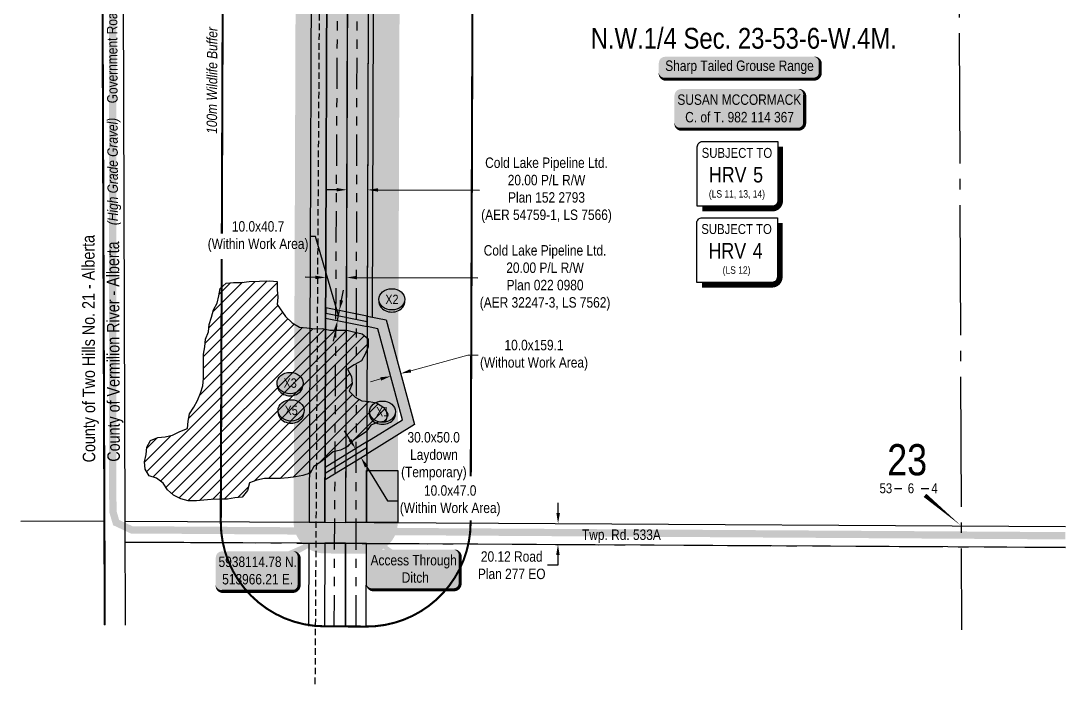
# Model space of a CAD drawing. Extents: x 512389 to 515547, y 5937960 to 5940491.
# Drawn here: x 513631 to 514638, y 5937960 to 5938596 of the extents above; entities that cross this region are included whole.
import ezdxf
from ezdxf.enums import TextEntityAlignment as Align

# ---------------------------------------------------------------- set-up
doc = ezdxf.new("R2010")
doc.units = 0
doc.header["$LTSCALE"] = 5
doc.header["$PDSIZE"] = 0.5
for name, pattern in [('BORDER2', [22.225, 6.35, -3.175, 6.35, -3.175, 0, -3.175]), ('foc-DRILLPATH', [14.75, 6, -1.75, 1.75, -1.75, 1.75, -1.75]), ('foc-QUARTERLINE', [33, 25, -3, 2, -3]), ('foc-TIELINE', [1.875, 1.25, -0.625]), ('PHANTOM', [63.5, 31.75, -6.35, 6.35, -6.35, 6.35, -6.35]), ('UG_PIPE', [1.875, 1.25, -0.625])]:
    doc.linetypes.add(name, pattern=pattern)
doc.layers.get('Defpoints').update_dxf_attribs({"color": 9})
for name, color, linetype in [('10', 1, 'Continuous'), ('9', 3, 'Continuous'), ('AS-OWNER', 7, 'Continuous'), ('AS-PIPE-UG', 44, 'UG_PIPE'), ('AS-ROADS', 254, 'Continuous'), ('AS-WILDLIFE-BLOCK', 131, 'Continuous'), ('C-RW', 13, 'Continuous'), ('C-SYMBOL', 7, 'Continuous'), ('CG-NOTES', 7, 'Continuous'), ('CTW', 7, 'Continuous'), ('DETAIL-T', 7, 'Continuous'), ('F-RW', 190, 'Continuous'), ('L-33', 7, 'Continuous'), ('L-ROAD-T', 7, 'Continuous'), ('L-SEC', 7, 'Continuous'), ('L-SECLBL', 7, 'Continuous'), ('L-SECQ', 8, 'foc-QUARTERLINE'), ('L-TITLEDB', 4, 'Continuous'), ('L-TITLEDB-T', 4, 'Continuous'), ('P-BUFFER-H 30m', 51, 'Continuous'), ('P-BUFFER-YELLOW', 50, 'foc-TIELINE'), ('P-BUFFER-YELLOW-T', 50, 'Continuous'), ('P-CROSSINGS', 250, 'Continuous'), ('P-PDRILLPATH', 12, 'foc-DRILLPATH'), ('P-PROPOSED', 10, 'Continuous'), ('P-PROPOSED-T', 10, 'Continuous'), ('P-TEMP-BLUE', 146, 'Continuous'), ('P-TEMP-BLUE-T', 146, 'Continuous'), ('P-TEMP-H', 41, 'Continuous'), ('P-TEMP_ACCESS ROAD', 46, 'Continuous'), ('P-TEMP_LOG DECK', 46, 'Continuous'), ('P-TEMP_WORKSPACE', 46, 'Continuous'), ('WETLAND', 143, 'Continuous'), ('WETLAND - OPEN WATER', 140, 'PHANTOM')]:
    doc.layers.add(name, color=color, linetype=linetype)
doc.layers.add('AS-COUNTY', color=7, linetype='BORDER2', lineweight=60, true_color=0xcc33ff)
for name, color, linetype, lineweight in [('F-RW-T', 190, 'Continuous', 9), ('P-TEMP-T', 46, 'Continuous', 18), ('T-TEXT', 48, 'Continuous', 18)]:
    doc.layers.add(name, color=color, linetype=linetype, lineweight=lineweight)
for name, color, linetype, true_color in [('P-REPAIR-TEAL-H', 7, 'Continuous', 0xb8f9d7), ('P-REPAIR-YELLOW-H', 7, 'Continuous', 0xeff1c0), ('P-TEMP-BLUE-H', 7, 'Continuous', 0x99e6ff)]:
    doc.layers.add(name, color=color, linetype=linetype, true_color=true_color)
doc.styles.add('175L', font='ARIALN.TTF', dxfattribs={"height": 20})
doc.styles.add('240', font='ARIALN.TTF', dxfattribs={"height": 30})
doc.styles.add('80', font='ARIALN.TTF', dxfattribs={"height": 10})
doc.styles.add('80CG', font='ARIALN.TTF', dxfattribs={"height": 10})
doc.styles.add('80L', font='ARIALN.TTF', dxfattribs={"height": 10})
doc.styles.add('80LS', font='ARIALNI.TTF', dxfattribs={"height": 10})
doc.styles.add('Crossing', font='ARIALN.TTF', dxfattribs={"height": 10})
doc.styles.add('HRV', font='ARIALN.TTF', dxfattribs={"height": 3})
doc.styles.add('SIMPLEX', font='ARIALN.TTF')
doc.dimstyles.new('Compass 5 000', dxfattribs={"dimscale": 5, "dimtxt": 9, "dimasz": 2, "dimexe": 0.2, "dimexo": 0.0625, "dimgap": 0.5, "dimtad": 0, "dimtih": 1, "dimtoh": 1, "dimzin": 0, "dimdsep": 46, "dimtxsty": '80CG', "dimcen": 0.1, "dimse1": 1, "dimse2": 1, "dimclrd": 256, "dimclrt": 256, "dimaunit": 1, "dimadec": 4, "dimazin": 0, "dimtfac": 0.06, "dimtofl": 0, "dimtmove": 0, "dimatfit": 1, "dimfxl": 0.2, "dimtolj": 1, "dimtzin": 0, "dimlwd": -1, "dimarcsym": 0})

# ---------------------------------------------------------------- blocks, each defined once
blk = doc.blocks.new('*D369')
at = {"layer": 'Defpoints', "color": 0, "transparency": 16777216}
for p in [(514147.9, 5938113.7), (514147, 5938093.6), (514147.8, 5938093.5)]:
    blk.add_point(p, dxfattribs=at)
at = {"layer": 'L-TITLEDB-T', "transparency": 16777216}
for p, q in [((514147.2, 5938123.7), (514147.3, 5938133.7)), ((514147, 5938083.6), (514146.9, 5938073.6)), ((514146.9, 5938073.6), (514136.9, 5938073.6))]:
    blk.add_line(p, q, dxfattribs=at)
for points in [[(514145.5, 5938123.7), (514148.9, 5938123.7), (514147.1, 5938113.7)], [(514145.3, 5938083.6), (514148.6, 5938083.5), (514147, 5938093.6)]]:
    blk.add_solid(points, dxfattribs=at)
at = {"layer": 'L-TITLEDB-T', "transparency": 16777216, "insert": (514102.6, 5938073.6), "char_height": 10, "attachment_point": 5, "style": '80CG'}
blk.add_mtext('\\A1;20.12 Road\\PPlan 277 EO', dxfattribs=at)
blk = doc.blocks.new('L-SECLBL')
at = {"layer": '9', "color": 7}
for p, q in [((-5.1, -27.8), (-12.3, -27.8)), ((20.7, -27.8), (13.5, -27.8))]:
    blk.add_line(p, q, dxfattribs=at)
at = {"layer": '10', "color": 2, "style": 'SIMPLEX'}
blk.add_attdef('SEC', text='', height=30, dxfattribs=at).set_placement((0, 0), align=Align.MIDDLE)
at = {"layer": '10', "color": 5, "style": '80L'}
blk.add_attdef('TWP', text='', height=9.5, dxfattribs=at).set_placement((-14.4, -27.4), align=Align.MIDDLE_RIGHT)
blk.add_attdef('RGE', text='', height=9.5, dxfattribs=at).set_placement((3.6, -27.4), align=Align.MIDDLE_CENTER)
blk.add_attdef('MER', text='', height=9.5, dxfattribs=at).set_placement((23.2, -27.4), align=Align.MIDDLE_LEFT)
blk = doc.blocks.new('*U372')
h = blk.add_hatch(color=59)
edge = h.paths.add_edge_path()
edge.add_line((-56.5, -20), (56.5, -20))
edge.add_arc((56.5, -14), 6, 270, 360)
edge.add_line((62.5, -14), (62.5, 12.5))
edge.add_arc((56.5, 12.5), 6, 0, 90)
edge.add_line((56.5, 18.5), (-56.5, 18.5))
edge.add_arc((-56.5, 12.5), 6, 90, 180)
edge.add_line((-62.5, 12.5), (-62.5, -14))
edge.add_arc((-56.5, -14), 6, 180, 270)
at = {"color": 1, "flags": 128}
blk.add_lwpolyline([(-56.5, -20, 3, 3, 0), (56.5, -20, 3, 3, 0.414214), (62.5, -14, 3, 3, 0), (62.5, 12.5, 3, 0, 0.414214), (56.5, 18.5, 0, 0, 0), (-56.5, 18.5, 0, 0, 0.414214), (-62.5, 12.5, 0, 0, 0), (-62.5, -14, 0, 3, 0.414214)], format="xyseb", close=True, dxfattribs=at)
blk.add_lwpolyline([(-24.9, -11.1, 0, 7.5, 0), (0, 0, 0, 0, 0)], format="xyseb", dxfattribs=at)
at = {"color": 1, "style": '80'}
blk.add_attdef('ENTER_TEXT_001', (-36, -5), '', height=10, dxfattribs=at)
blk = doc.blocks.new('*U374')
h = blk.add_hatch(color=255)
edge = h.paths.add_edge_path()
edge.add_line((-71.5, -11.5), (71.5, -11.5))
edge.add_arc((71.5, -5.5), 6, 270, 360)
edge.add_line((77.5, -5.5), (77.5, 4))
edge.add_arc((71.5, 4), 6, 0, 90)
edge.add_line((71.5, 10), (-71.5, 10))
edge.add_arc((-71.5, 4), 6, 90, 180)
edge.add_line((-77.5, 4), (-77.5, -5.5))
edge.add_arc((-71.5, -5.5), 6, 180, 270)
at = {"color": 131, "flags": 128}
blk.add_lwpolyline([(-71.5, -11.5, 3, 3, 0), (71.5, -11.5, 3, 3, 0.414214), (77.5, -5.5, 3, 3, 0), (77.5, 4, 3, 0, 0.414214), (71.5, 10, 0, 0, 0), (-71.5, 10, 0, 0, 0.414214), (-77.5, 4, 0, 0, 0), (-77.5, -5.5, 0, 3, 0.414214)], format="xyseb", close=True, dxfattribs=at)
at = {"color": 131, "style": '80'}
blk.add_attdef('ENTER_TEXT_001', (-36, -5), '', height=10, dxfattribs=at)
blk = doc.blocks.new('HRV')
blk.add_lwpolyline([(-35.1, 31.6), (37.2, 31.6), (37.2, -25.5, -0.414214), (32.2, -30.5), (-40.1, -30.5), (-40.1, 26.6, -0.414214)], format="xyb", close=True)
at = {"const_width": 5, "flags": 128}
blk.add_lwpolyline([(-35.1, -33), (32.2, -33, 0.414214), (39.7, -25.5), (39.7, 26.6)], format="xyb", dxfattribs=at)
at = {"style": '80L'}
blk.add_text('SUBJECT TO', height=9.5, dxfattribs=at).set_placement((-2, 13.1), align=Align.BOTTOM_CENTER)
blk.add_attdef('(N.W.1/4 00)', text='', height=7.12, dxfattribs=at).set_placement((-2, -24.4), align=Align.BOTTOM_CENTER)
at = {"layer": 'CTW', "color": 3, "style": 'HRV'}
blk.add_text('HRV', height=15, dxfattribs=at).set_placement((-10.9, -0.2), align=Align.MIDDLE_CENTER)
blk.add_attdef('0', text='', height=15, dxfattribs=at).set_placement((18.3, -0.2), align=Align.MIDDLE_CENTER)
blk = doc.blocks.new('*D376')
at = {"layer": 'Defpoints', "color": 0, "transparency": 16777216}
for p in [(513910.2, 5938666.8), (513908.9, 5938297), (513923.9, 5938297)]:
    blk.add_point(p, dxfattribs=at)
at = {"layer": 'F-RW-T', "transparency": 16777216}
for p, q in [((513900.2, 5938666.8), (513821.9, 5938667.1)), ((513935.2, 5938666.7), (513945.2, 5938666.6))]:
    blk.add_line(p, q, dxfattribs=at)
for points in [[(513900.2, 5938668.5), (513900.2, 5938665.1), (513910.2, 5938666.8)], [(513935.2, 5938668.3), (513935.2, 5938665), (513925.2, 5938666.7)]]:
    blk.add_solid(points, dxfattribs=at)
at = {"layer": 'F-RW-T', "transparency": 16777216, "insert": (513778.7, 5938667.1), "char_height": 10, "attachment_point": 5, "style": '80CG'}
blk.add_mtext('\\A1;CNRL\\P15.00 P/L R/W^JPlan 972 2114\\P(AER 29049-28) ', dxfattribs=at)
blk = doc.blocks.new('*D377')
at = {"layer": 'Defpoints', "color": 0, "transparency": 16777216}
for p in [(513924, 5938344.5), (513944, 5938350), (513944, 5938344.4)]:
    blk.add_point(p, dxfattribs=at)
at = {"layer": 'P-PROPOSED-T', "color": 240, "transparency": 16777216}
for p, q in [((513914.1, 5938350.1), (513904.1, 5938350.2)), ((513954, 5938350), (514070.1, 5938349.6))]:
    blk.add_line(p, q, dxfattribs=at)
for points in [[(513914.1, 5938351.8), (513914.1, 5938348.5), (513924.1, 5938350.1)], [(513954.1, 5938351.7), (513954, 5938348.3), (513944, 5938350)]]:
    blk.add_solid(points, dxfattribs=at)
at = {"layer": 'P-PROPOSED-T', "transparency": 16777216, "insert": (514134.6, 5938349.6), "char_height": 10, "attachment_point": 5, "style": '80CG'}
blk.add_mtext('\\A1;Cold Lake Pipeline Ltd.\\P20.00 P/L R/W\\PPlan 022 0980\\P(AER 32247-3, LS 7562)', dxfattribs=at)
blk = doc.blocks.new('*D379')
at = {"layer": 'Defpoints', "color": 0, "transparency": 16777216}
for p in [(513964.3, 5938434.2), (513944.3, 5938420.9), (513964.2, 5938420.8)]:
    blk.add_point(p, dxfattribs=at)
at = {"layer": 'P-PROPOSED-T', "color": 240, "transparency": 16777216}
for p, q in [((513934.4, 5938434.3), (513924.4, 5938434.4)), ((513974.3, 5938434.2), (514071.5, 5938433.8))]:
    blk.add_line(p, q, dxfattribs=at)
for points in [[(513934.4, 5938436), (513934.4, 5938432.7), (513944.4, 5938434.3)], [(513974.3, 5938435.8), (513974.2, 5938432.5), (513964.3, 5938434.2)]]:
    blk.add_solid(points, dxfattribs=at)
at = {"layer": 'P-PROPOSED-T', "transparency": 16777216, "insert": (514136, 5938433.8), "char_height": 10, "attachment_point": 5, "style": '80CG'}
blk.add_mtext('\\A1;Cold Lake Pipeline Ltd.\\P20.00 P/L R/W\\PPlan 152 2793\\P(AER 54759-1, LS 7566)', dxfattribs=at)
blk = doc.blocks.new('*U385')
h = blk.add_hatch(color=254)
edge = h.paths.add_edge_path()
edge.add_line((-34, -20), (34, -20))
edge.add_arc((34, -14), 6, 270, 360)
edge.add_line((40, -14), (40, 12.5))
edge.add_arc((34, 12.5), 6, 0, 90)
edge.add_line((34, 18.5), (-34, 18.5))
edge.add_arc((-34, 12.5), 6, 90, 180)
edge.add_line((-40, 12.5), (-40, -14))
edge.add_arc((-34, -14), 6, 180, 270)
at = {"color": 1, "flags": 128}
blk.add_lwpolyline([(92.3, 46.1, 0, 10, 0), (0, 0, 5, 5, 0)], format="xyseb", dxfattribs=at)
blk.add_lwpolyline([(-34, -20, 3, 3, 0), (34, -20, 3, 3, 0.414214), (40, -14, 3, 3, 0), (40, 12.5, 3, 0, 0.414214), (34, 18.5, 0, 0, 0), (-34, 18.5, 0, 0, 0.414214), (-40, 12.5, 0, 0, 0), (-40, -14, 0, 3, 0.414214)], format="xyseb", close=True, dxfattribs=at)
at = {"color": 1, "style": '80'}
blk.add_attdef('ENTER_TEXT_001', (-36, -5), '', height=10, dxfattribs=at)
blk = doc.blocks.new('*U386')
h = blk.add_hatch(color=255)
edge = h.paths.add_edge_path()
edge.add_line((-39, -20), (39, -20))
edge.add_arc((39, -14), 6, 270, 360)
edge.add_line((45, -14), (45, 12.5))
edge.add_arc((39, 12.5), 6, 0, 90)
edge.add_line((39, 18.5), (-39, 18.5))
edge.add_arc((-39, 12.5), 6, 90, 180)
edge.add_line((-45, 12.5), (-45, -14))
edge.add_arc((-39, -14), 6, 180, 270)
at = {"color": 1, "flags": 128}
for points in [[(-57.3, 44.5, 0, 7.5, 0), (0, 0, 0, 0, 0)], [(13.2, -7, 0, 7.5, 0), (0, 0, 0, 0, 0)]]:
    blk.add_lwpolyline(points, format="xyseb", dxfattribs=at)
blk.add_lwpolyline([(-39, -20, 3, 3, 0), (39, -20, 3, 3, 0.414214), (45, -14, 3, 3, 0), (45, 12.5, 3, 0, 0.414214), (39, 18.5, 0, 0, 0), (-39, 18.5, 0, 0, 0.414214), (-45, 12.5, 0, 0, 0), (-45, -14, 0, 3, 0.414214)], format="xyseb", close=True, dxfattribs=at)
at = {"color": 1, "style": '80'}
blk.add_attdef('ENTER_TEXT_001', (-26.8, -4.9), '', height=10, dxfattribs=at)
blk = doc.blocks.new('xing2')
h = blk.add_hatch(color=50)
h.dxf.hatch_style = 1
edge = h.paths.add_edge_path()
edge.add_ellipse((0, 0), major_axis=(-12.5, 0), ratio=0.816297, start_angle=0, end_angle=360)
h = blk.add_hatch(color=250)
h.dxf.hatch_style = 1
edge = h.paths.add_edge_path()
edge.add_ellipse((0, -2), major_axis=(-12.5, 0), ratio=0.816297, start_angle=0, end_angle=180)
edge.add_line((12.5, -2), (12.5, 0))
edge.add_ellipse((0, 0), major_axis=(-12.5, 0), ratio=0.816297, start_angle=0, end_angle=180, ccw=False)
edge.add_line((-12.5, 0), (-12.5, -2))
at = {"color": 250}
blk.add_ellipse((0, 0), major_axis=(-12.5, 0), ratio=0.816297, dxfattribs=at)
blk.add_ellipse((0, -2), major_axis=(-12.5, 0), ratio=0.816297, start_param=0, end_param=3.141593, dxfattribs=at)
at = {"color": 250, "style": 'Crossing'}
blk.add_attdef('CROSSING', text='', height=9, dxfattribs=at).set_placement((0.1, 0), align=Align.MIDDLE_CENTER)
at = {"color": 250, "style": 'Crossing', "flags": 1}
for tag, p in [('OWNER', (0.1, -12.5)), ('DESCRIPTION', (0.1, -25.8)), ('LOCATION', (0.1, -39.3)), ('DWG_REF', (0.1, -52.8))]:
    blk.add_attdef(tag, text='', height=9, dxfattribs=at).set_placement(p, align=Align.MIDDLE_CENTER)
blk = doc.blocks.new('*D494')
at = {"layer": 'Defpoints', "color": 0, "transparency": 16777216}
for p in [(513934.8, 5938318.8), (513937.1, 5938318.4), (513932.8, 5938309)]:
    blk.add_point(p, dxfattribs=at)
at = {"layer": 'P-TEMP-BLUE-T', "transparency": 16777216}
for p, q in [((513914.2, 5938389.3), (513909.2, 5938389.3)), ((513936.1, 5938313.5), (513914.2, 5938389.3)), ((513939.1, 5938328.2), (513941.1, 5938338)), ((513935.2, 5938308.6), (513937.1, 5938318.4)), ((513933.2, 5938298.8), (513931.2, 5938288.9))]:
    blk.add_line(p, q, dxfattribs=at)
for points in [[(513937.5, 5938328.5), (513940.7, 5938327.8), (513937.1, 5938318.4)], [(513931.6, 5938299.1), (513934.8, 5938298.4), (513935.2, 5938308.6)]]:
    blk.add_solid(points, dxfattribs=at)
at = {"layer": 'P-TEMP-BLUE-T', "transparency": 16777216, "insert": (513859, 5938389.3), "char_height": 10, "attachment_point": 5, "style": '80CG'}
blk.add_mtext('\\A1;10.0x40.7\\P(Within Work Area)', dxfattribs=at)
blk = doc.blocks.new('*D495')
at = {"layer": 'Defpoints', "color": 0, "transparency": 16777216}
for p in [(513939.1, 5938177.3), (513957.8, 5938177), (513944.4, 5938168.8)]:
    blk.add_point(p, dxfattribs=at)
at = {"layer": 'P-TEMP-BLUE-T', "transparency": 16777216}
for p, q in [((513947.3, 5938194.1), (513942.1, 5938202.6)), ((513963, 5938168.5), (513983.3, 5938135.6)), ((513983.3, 5938135.6), (513993.3, 5938135.6))]:
    blk.add_line(p, q, dxfattribs=at)
for points in [[(513948.7, 5938194.9), (513945.9, 5938193.2), (513952.6, 5938185.5)], [(513964.5, 5938169.4), (513961.6, 5938167.6), (513957.8, 5938177)]]:
    blk.add_solid(points, dxfattribs=at)
at = {"layer": 'P-TEMP-BLUE-T', "transparency": 16777216, "insert": (514043.5, 5938135.6), "char_height": 10, "attachment_point": 5, "style": '80CG'}
blk.add_mtext('\\A1;10.0x47.0\\P(Within Work Area)', dxfattribs=at)
blk = doc.blocks.new('*D496')
at = {"layer": 'Defpoints', "color": 0, "transparency": 16777216}
for p in [(513983.1, 5938267.4), (513992.7, 5938270), (513996, 5938257.8)]:
    blk.add_point(p, dxfattribs=at)
at = {"layer": 'P-TEMP-T', "transparency": 16777216}
for p, q in [((514005.7, 5938260.4), (514060.4, 5938275.3)), ((514060.4, 5938275.3), (514070.4, 5938275.3)), ((513976.7, 5938252.6), (513967.1, 5938249.9))]:
    blk.add_line(p, q, dxfattribs=at)
for points in [[(514005.2, 5938262), (514006.1, 5938258.8), (513996, 5938257.8)], [(513976.3, 5938254.2), (513977.2, 5938251), (513986.4, 5938255.2)]]:
    blk.add_solid(points, dxfattribs=at)
at = {"layer": 'P-TEMP-T', "transparency": 16777216, "insert": (514124, 5938275.3), "char_height": 10, "attachment_point": 5, "style": '80CG'}
blk.add_mtext('\\A1;10.0x159.1\\P(Without Work Area)', dxfattribs=at)

msp = doc.modelspace()

# ---------------------------------------------------------------- hatches: boundary and pattern name
at = {"layer": 'P-BUFFER-H 30m'}
h = msp.add_hatch(color=256, dxfattribs=at)
h.dxf.hatch_style = 1
h.paths.add_polyline_path([(514039.086, 5938921.86), (514019.086, 5938921.862, 0.41421356), (513989.083, 5938891.865), (513989.076, 5938821.901), (513985.626, 5938811.879), (513979.115, 5938803.548), (513975.709, 5938801.306), (513976.043, 5938891.979, 0.41416338), (513946.159, 5938922.089), (513926.164, 5938922.166, 0.41426372), (513896.048, 5938892.276), (513893.188, 5938115.044, 0.41387049), (513923.042, 5938084.934), (513943.011, 5938084.837), (513962.913, 5938084.706, 0.41509841), (513993.11, 5938114.598), (513995.192, 5938697.206), (514002.765, 5938719.182), (514009.384, 5938727.698), (514029.949, 5938741.232, 0.08151347), (514037.094, 5938747.818), (514053.816, 5938769.213, 0.08316652), (514058.545, 5938777.923), (514067.442, 5938803.77, 0.08303867), (514069.075, 5938813.531), (514069.083, 5938891.857, 0.41421356)])
h.paths.add_polyline_path([(514019.083, 5938891.862), (514039.083, 5938891.86), (514039.075, 5938813.534), (514030.179, 5938787.687), (514013.457, 5938766.292), (513988.745, 5938750.029), (513976.024, 5938733.663), (513965.21, 5938702.282), (513963.111, 5938114.706), (513943.183, 5938114.837), (513923.188, 5938114.934), (513926.048, 5938892.166), (513946.043, 5938892.089), (513945.358, 5938706.064), (513958.196, 5938743.317), (513974.985, 5938764.916), (513999.72, 5938781.194), (514012.358, 5938797.364), (514019.075, 5938816.88)], flags=16)
at = {"layer": 'P-REPAIR-TEAL-H'}
h = msp.add_hatch(color=256, dxfattribs=at)
h.dxf.hatch_style = 1
h.paths.add_polyline_path([(513926.048, 5938892.166), (513923.188, 5938114.934), (513943.183, 5938114.837), (513946.043, 5938892.089)])
at = {"layer": 'P-REPAIR-YELLOW-H'}
h = msp.add_hatch(color=256, dxfattribs=at)
h.dxf.hatch_style = 1
h.paths.add_polyline_path([(514039.083, 5938891.86), (514039.075, 5938813.534), (514030.179, 5938787.687), (514013.457, 5938766.292), (513988.745, 5938750.029), (513976.024, 5938733.663), (513965.21, 5938702.282), (513963.111, 5938114.706), (513943.183, 5938114.837), (513945.358, 5938706.064), (513958.196, 5938743.317), (513974.985, 5938764.916), (513999.72, 5938781.194), (514012.358, 5938797.364), (514019.075, 5938816.88), (514019.083, 5938891.862)])
at = {"layer": 'P-TEMP-BLUE-H'}
h = msp.add_hatch(color=256, dxfattribs=at)
h.dxf.hatch_style = 1
h.paths.add_polyline_path([(513963.819, 5938313.006), (513923.946, 5938321.003), (513923.913, 5938310.811), (513963.783, 5938302.815)])
h.paths.add_polyline_path([(513923.382, 5938167.603), (513923.339, 5938155.836), (513963.345, 5938180.444), (513963.387, 5938192.21)])
at = {"layer": 'P-TEMP-H'}
h = msp.add_hatch(color=256, dxfattribs=at)
h.dxf.hatch_style = 1
h.paths.add_polyline_path([(513945.829, 5938833.816), (513946.043, 5938892.089), (513951.043, 5938892.073), (513950.829, 5938833.799)])
h.paths.add_polyline_path([(513950.737, 5938808.799), (513950.412, 5938720.73), (513945.413, 5938720.748), (513945.737, 5938808.816)])
h.paths.add_polyline_path([(513963.819, 5938313.006), (513968.815, 5938312.004), (513970.207, 5938701.436), (513980.48, 5938731.249), (513992.184, 5938746.307), (514016.891, 5938762.566), (514034.634, 5938785.268), (514042.621, 5938808.475), (514037.34, 5938808.493), (514030.179, 5938787.687), (514013.457, 5938766.292), (513988.745, 5938750.029), (513976.024, 5938733.663), (513965.21, 5938702.282)])
h = msp.add_hatch(color=256, dxfattribs=at)
h.dxf.hatch_style = 1
h.paths.add_polyline_path([(513963.819, 5938313.006), (513982.005, 5938309.359), (514009.369, 5938208.751), (513963.345, 5938180.444), (513963.387, 5938192.21), (513997.755, 5938213.348), (513973.978, 5938300.77), (513963.783, 5938302.815)])
h = msp.add_hatch(color=256, dxfattribs=at)
h.dxf.hatch_style = 1
h.paths.add_polyline_path([(513963.111, 5938114.706), (513963.289, 5938164.705), (513993.289, 5938164.598), (513993.11, 5938114.552)])
at = {"layer": 'WETLAND - OPEN WATER', "transparency": 33554495}
h = msp.add_hatch(dxfattribs=at)
h.set_pattern_fill('ANSI31', color=256, scale=2.5)
h.paths.add_polyline_path([(513870.194, 5938346.796), (513877.296, 5938346.109), (513877.319, 5938338.316), (513878.051, 5938331.234), (513877.361, 5938324.148), (513885.206, 5938312.695), (513891.616, 5938306.408), (513898.729, 5938302.25), (513905.832, 5938301.562), (513912.935, 5938300.875), (513920.747, 5938300.898), (513927.852, 5938299.502), (513936.373, 5938299.527), (513944.184, 5938299.551), (513952.002, 5938297.448), (513959.107, 5938296.053), (513964.803, 5938291.11), (513964.826, 5938283.318), (513962.006, 5938276.225), (513958.475, 5938269.839), (513951.384, 5938266.275), (513945.006, 5938262.006), (513948.613, 5938254.932), (513949.344, 5938247.85), (513946.489, 5938240.757), (513952.187, 5938235.107), (513958.588, 5938231.583), (513965.691, 5938230.896), (513972.797, 5938229.5), (513979.911, 5938225.271), (513983.48, 5938218.905), (513981.371, 5938211.815), (513974.272, 5938211.085), (513967.179, 5938208.23), (513962.937, 5938201.842), (513956.558, 5938197.572), (513950.18, 5938193.303), (513945.226, 5938187.62), (513938.135, 5938184.057), (513931.038, 5938182.619), (513925.372, 5938177.643), (513918.995, 5938172.665), (513912.617, 5938168.396), (513909.085, 5938162.009), (513901.99, 5938159.863), (513894.893, 5938158.425), (513887.793, 5938157.696), (513880.694, 5938156.966), (513872.883, 5938156.943), (513865.071, 5938156.92), (513857.974, 5938155.482), (513850.881, 5938152.628), (513848.772, 5938145.537), (513843.819, 5938139.146), (513836.72, 5938138.417), (513829.623, 5938136.979), (513821.812, 5938136.956), (513814, 5938136.933), (513806.901, 5938136.204), (513799.802, 5938135.475), (513791.99, 5938135.452), (513784.883, 5938137.556), (513777.771, 5938141.078), (513772.075, 5938146.02), (513767.796, 5938152.384), (513761.39, 5938157.324), (513754.283, 5938159.429), (513750.714, 5938165.794), (513749.983, 5938172.877), (513751.382, 5938179.965), (513752.072, 5938187.052), (513755.604, 5938193.438), (513762.732, 5938196.293), (513769.831, 5938197.022), (513776.928, 5938198.46), (513784.019, 5938202.023), (513791.112, 5938204.877), (513791.766, 5938211.964), (513793.166, 5938219.052), (513797.443, 5938225.441), (513800.975, 5938231.827), (513803.759, 5938238.92), (513805.869, 5938246.01), (513806.558, 5938253.096), (513806.535, 5938260.889), (513806.513, 5938268.682), (513806.49, 5938276.475), (513807.889, 5938283.563), (513808.579, 5938290.649), (513811.398, 5938297.742), (513812.088, 5938304.828), (513814.197, 5938311.919), (513816.307, 5938319.009), (513819.839, 5938325.395), (513821.238, 5938332.484), (513822.637, 5938339.572), (513828.304, 5938344.548), (513835.438, 5938345.277), (513843.249, 5938345.3), (513850.348, 5938346.03)])

# ---------------------------------------------------------------- linework, layer by layer
at = {"layer": 'AS-COUNTY', "const_width": 2, "flags": 128}
msp.add_lwpolyline([(513711.771, 5938016.143), (513708.191, 5939039.809)], dxfattribs=at)
at = {"layer": 'AS-PIPE-UG', "flags": 128}
msp.add_lwpolyline([(513913.946, 5937959.503), (513920.539, 5939009.897), (513960.647, 5939038.26)], dxfattribs=at)
at = {"layer": 'AS-ROADS', "const_width": 7, "flags": 128}
msp.add_lwpolyline([(514634.287, 5938101.942), (513737.646, 5938107.599), (513722.705, 5938114.605), (513719.758, 5938124.593), (513719.468, 5938138.514), (513719.389, 5939039.741)], dxfattribs=at)
at = {"layer": 'C-RW', "flags": 128}
for points in [[(513923.114, 5938094.822), (513922.85, 5938014.946)], [(513942.845, 5938014.833), (513943.108, 5938094.696), (513923.114, 5938094.822)], [(513962.845, 5938014.719), (513963.108, 5938094.596), (513943.108, 5938094.696), (513942.845, 5938014.833)]]:
    msp.add_lwpolyline(points, dxfattribs=at)
at = {"layer": 'Defpoints', "color": 5}
for p, q in [((513923.93, 5938315.907), (513963.801, 5938307.911)), ((513963.366, 5938186.327), (513923.36, 5938161.72))]:
    msp.add_line(p, q, dxfattribs=at)
at = {"layer": 'F-RW', "flags": 128}
for points in [[(513911.103, 5938892.206), (513908.197, 5938115.018), (513923.188, 5938114.934), (513926.048, 5938892.166)], [(513907.845, 5938015.031), (513908.108, 5938094.915)], [(513908.108, 5938094.915), (513923.114, 5938094.822), (513922.85, 5938014.946)]]:
    msp.add_lwpolyline(points, dxfattribs=at)
at = {"layer": 'L-SEC'}
for p, q in [((513708.646, 5938919.698), (513711.196, 5938116.148)), ((513731.304, 5938116.034), (513728.753, 5938919.575)), ((513711.196, 5938116.148), (513711.574, 5938016.144)), ((513731.682, 5938016.03), (513731.304, 5938116.034))]:
    msp.add_line(p, q, dxfattribs=at)
at = {"layer": 'L-SECLBL', "color": 3, "flags": 128}
msp.add_lwpolyline([(514534.249, 5938111.48, 0, 4, 0), (514499.461, 5938140.775, 0, 0, 0)], format="xyseb", dxfattribs=at)
at = {"layer": 'L-SECQ'}
for p, q in [((514531.069, 5938914.651), (514534.569, 5938011.477)), ((513631.304, 5938115.922), (513711.196, 5938116.148)), ((513731.38, 5938095.913), (514634.331, 5938090.781))]:
    msp.add_line(p, q, dxfattribs=at)
at = {"layer": 'L-TITLEDB'}
msp.add_lwpolyline([(514634.331, 5938090.781), (513731.38, 5938095.913), (513731.304, 5938116.034), (514089.964, 5938114.003), (514634.252, 5938110.906)], dxfattribs=at)
at = {"layer": 'P-BUFFER-YELLOW', "ltscale": 2, "const_width": 2, "flags": 128}
for points in [[(513824.207, 5938392.002), (513826.049, 5938892.534, -0.41426372), (513926.433, 5938992.165), (513946.428, 5938992.088, -0.09354858), (513982.853, 5938985.068, -0.0929786), (514019.094, 5938991.862), (514039.094, 5938991.86, -0.41421356), (514139.083, 5938891.849), (514139.075, 5938813.523, -0.08303867), (514133.63, 5938780.988), (514124.734, 5938755.141, -0.08316652), (514108.969, 5938726.107), (514092.247, 5938704.712, -0.08151347), (514068.431, 5938682.759), (514065.133, 5938680.588), (514063.269, 5938158.949)], [(513942.698, 5938014.838), (513922.703, 5938014.935, -0.41387049), (513823.189, 5938115.302), (513824.118, 5938367.916)], [(514063.119, 5938116.87), (514063.11, 5938114.348, -0.41509841), (513962.451, 5938014.708), (513942.524, 5938014.839)]]:
    msp.add_lwpolyline(points, format="xyb", dxfattribs=at)
at = {"layer": 'P-PDRILLPATH', "flags": 128}
for points in [[(513932.147, 5938014.893), (513937.353, 5938998.647), (513993.493, 5939038.059)], [(513953.05, 5938014.775), (513954.255, 5938701.324), (513966.015, 5938738.968), (513981.5, 5938758.869), (514003.919, 5938772.73), (514019.132, 5938792.366), (514028.128, 5938815.475), (514029.198, 5939007.589), (514038.302, 5939034.256), (514041.024, 5939037.767)]]:
    msp.add_lwpolyline(points, dxfattribs=at)
at = {"layer": 'P-PROPOSED', "flags": 128}
msp.add_lwpolyline([(513926.048, 5938892.166), (513923.188, 5938114.934), (513943.183, 5938114.837), (513946.043, 5938892.089), (513926.048, 5938892.166)], dxfattribs=at)
msp.add_lwpolyline([(514039.083, 5938891.86), (514039.075, 5938813.534), (514030.179, 5938787.687), (514013.457, 5938766.292), (513988.745, 5938750.029), (513976.024, 5938733.663), (513965.21, 5938702.282), (513963.111, 5938114.706), (513943.183, 5938114.837), (513945.358, 5938706.064), (513958.196, 5938743.317), (513974.985, 5938764.916), (513999.72, 5938781.194), (514012.358, 5938797.364), (514019.075, 5938816.88), (514019.083, 5938891.862)], close=True, dxfattribs=at)
at = {"layer": 'P-TEMP-BLUE'}
for points in [[(513963.819, 5938313.006), (513923.946, 5938321.003), (513923.913, 5938310.811), (513963.783, 5938302.815)], [(513923.382, 5938167.603), (513923.339, 5938155.836), (513963.345, 5938180.444), (513963.387, 5938192.21)]]:
    msp.add_lwpolyline(points, close=True, dxfattribs=at)
at = {"layer": 'P-TEMP_ACCESS ROAD'}
msp.add_lwpolyline([(513963.819, 5938313.006), (513982.005, 5938309.359), (514009.369, 5938208.751), (513963.345, 5938180.444), (513963.387, 5938192.21), (513997.755, 5938213.348), (513973.978, 5938300.77), (513963.783, 5938302.815)], close=True, dxfattribs=at)
at = {"layer": 'P-TEMP_LOG DECK', "flags": 128}
msp.add_lwpolyline([(513963.111, 5938114.706), (513963.289, 5938164.705), (513993.289, 5938164.598), (513993.11, 5938114.552)], close=True, dxfattribs=at)
at = {"layer": 'P-TEMP_WORKSPACE', "flags": 128}
msp.add_lwpolyline([(513963.819, 5938313.006), (513968.815, 5938312.004), (513970.207, 5938701.436), (513980.48, 5938731.249), (513992.184, 5938746.307), (514016.891, 5938762.566), (514034.634, 5938785.268), (514042.621, 5938808.475), (514037.34, 5938808.493), (514030.179, 5938787.687), (514013.457, 5938766.292), (513988.745, 5938750.029), (513976.024, 5938733.663), (513965.21, 5938702.282)], close=True, dxfattribs=at)
at = {"layer": 'WETLAND'}
msp.add_lwpolyline([(513870.194, 5938346.796), (513877.296, 5938346.109), (513877.319, 5938338.316), (513878.051, 5938331.234), (513877.361, 5938324.148), (513885.206, 5938312.695), (513891.616, 5938306.408), (513898.729, 5938302.25), (513905.832, 5938301.562), (513912.935, 5938300.875), (513920.747, 5938300.898), (513927.852, 5938299.502), (513936.373, 5938299.527), (513944.184, 5938299.551), (513952.002, 5938297.448), (513959.107, 5938296.053), (513964.803, 5938291.11), (513964.826, 5938283.318), (513962.006, 5938276.225), (513958.475, 5938269.839), (513951.384, 5938266.275), (513945.006, 5938262.006), (513948.613, 5938254.932), (513949.344, 5938247.85), (513946.489, 5938240.757), (513952.187, 5938235.107), (513958.588, 5938231.583), (513965.691, 5938230.896), (513972.797, 5938229.5), (513979.911, 5938225.271), (513983.48, 5938218.905), (513981.371, 5938211.815), (513974.272, 5938211.085), (513967.179, 5938208.23), (513962.937, 5938201.842), (513956.558, 5938197.572), (513950.18, 5938193.303), (513945.226, 5938187.62), (513938.135, 5938184.057), (513931.038, 5938182.619), (513925.372, 5938177.643), (513918.995, 5938172.665), (513912.617, 5938168.396), (513909.085, 5938162.009), (513901.99, 5938159.863), (513894.893, 5938158.425), (513887.793, 5938157.696), (513880.694, 5938156.966), (513872.883, 5938156.943), (513865.071, 5938156.92), (513857.974, 5938155.482), (513850.881, 5938152.628), (513848.772, 5938145.537), (513843.819, 5938139.146), (513836.72, 5938138.417), (513829.623, 5938136.979), (513821.812, 5938136.956), (513814, 5938136.933), (513806.901, 5938136.204), (513799.802, 5938135.475), (513791.99, 5938135.452), (513784.883, 5938137.556), (513777.771, 5938141.078), (513772.075, 5938146.02), (513767.796, 5938152.384), (513761.39, 5938157.324), (513754.283, 5938159.429), (513750.714, 5938165.794), (513749.983, 5938172.877), (513751.382, 5938179.965), (513752.072, 5938187.052), (513755.604, 5938193.438), (513762.732, 5938196.293), (513769.831, 5938197.022), (513776.928, 5938198.46), (513784.019, 5938202.023), (513791.112, 5938204.877), (513791.766, 5938211.964), (513793.166, 5938219.052), (513797.443, 5938225.441), (513800.975, 5938231.827), (513803.759, 5938238.92), (513805.869, 5938246.01), (513806.558, 5938253.096), (513806.535, 5938260.889), (513806.513, 5938268.682), (513806.49, 5938276.475), (513807.889, 5938283.563), (513808.579, 5938290.649), (513811.398, 5938297.742), (513812.088, 5938304.828), (513814.197, 5938311.919), (513816.307, 5938319.009), (513819.839, 5938325.395), (513821.238, 5938332.484), (513822.637, 5938339.572), (513828.304, 5938344.548), (513835.438, 5938345.277), (513843.249, 5938345.3), (513850.348, 5938346.03), (513870.194, 5938346.796)], close=True, dxfattribs=at)

# ---------------------------------------------------------------- block references
ref = msp.add_blockref('*U386', (514008.037, 5938070.08))
ref.add_attrib('ENTER_TEXT_001', 'Access Through', (513967.041, 5938073.496), dxfattribs={"color": 1, "height": 10, "style": '80'})
ref.add_attrib('ENTER_TEXT_002', ' Ditch', (513993.79, 5938056.829), dxfattribs={"color": 1, "height": 10, "style": '80'})
at = {"layer": 'AS-OWNER', "color": 3}
ref = msp.add_blockref('*U372', (514321.392, 5938512.48), dxfattribs=at)
ref.add_attrib('ENTER_TEXT_001', 'SUSAN MCCORMACK', (514261.644, 5938515.899), dxfattribs={"layer": '0', "color": 1, "height": 10, "style": '80'})
ref.add_attrib('ENTER_TEXT_002', 'C. of T. 982 114 367', (514269.161, 5938499.055), dxfattribs={"layer": '0', "color": 1, "height": 10, "style": '80'})
at = {"layer": 'AS-WILDLIFE-BLOCK', "color": 3}
ref = msp.add_blockref('*U374', (514321.333, 5938552.092), dxfattribs=at)
ref.add_attrib('ENTER_TEXT_001', 'Sharp Tailed Grouse Range', (514250, 5938548.473), dxfattribs={"layer": '0', "color": 131, "height": 10, "style": '80'})
at = {"layer": 'CG-NOTES', "color": 3}
for p, values in [((514320.875, 5938449.03), {'(N.W.1/4 00)': '(LS 11, 13, 14)', '0': '5'}), ((514320.512, 5938375.884), {'(N.W.1/4 00)': '(LS 12)', '0': '4'})]:
    msp.add_blockref('HRV', p, dxfattribs=at).add_auto_attribs(values)
at = {"layer": 'DETAIL-T', "color": 5}
ref = msp.add_blockref('*U385', (513858.374, 5938068.516), dxfattribs=at)
ref.add_attrib('ENTER_TEXT_001', '5938114.78 N.', (513821.055, 5938071.934), dxfattribs={"layer": '0', "color": 1, "height": 10, "style": '80'})
ref.add_attrib('ENTER_TEXT_002', '513966.21 E.', (513824.554, 5938055.227), dxfattribs={"layer": '0', "color": 1, "height": 10, "style": '80'})
at = {"layer": 'L-SECLBL', "color": 3}
msp.add_blockref('L-SECLBL', (514482.358, 5938174.975), dxfattribs=at).add_auto_attribs({'SEC': '23', 'TWP': '53', 'RGE': '6', 'MER': '4'})
at = {"layer": 'P-CROSSINGS', "color": 5}
for p, values in [((513987.451, 5938329.03), {'CROSSING': 'X2'}), ((513889.716, 5938248.63), {'CROSSING': 'X3'}), ((513890.695, 5938222.376), {'CROSSING': 'X5'}), ((513978.467, 5938221.189), {'CROSSING': 'X1'})]:
    msp.add_blockref('xing2', p, dxfattribs=at).add_auto_attribs(values)

# ---------------------------------------------------------------- texts
at = {"layer": 'C-SYMBOL', "color": 3, "style": '175L'}
msp.add_text('N.W.1/4 Sec. 23-53-6-W.4M.', height=20, dxfattribs=at).set_placement((514325.476, 5938563.795), align=Align.BOTTOM_CENTER)
at = {"layer": 'L-33', "color": 200, "char_height": 12, "attachment_point": 2, "style": '240'}
for s, insert, width, rotation in [('County of Two Hills No. 21 - Alberta', (513690.279, 5938281.634), 281.13233, 90.185669), ('County of Vermilion River - Alberta', (513713.911, 5938278.847), 281.21959, 90.202755)]:
    msp.add_mtext(s, dxfattribs=dict(at, insert=insert, width=width, rotation=rotation))
at = {"layer": 'L-ROAD-T', "style": '80L'}
msp.add_text('Government Road Allowance', height=10, rotation=90.181872, dxfattribs=at).set_placement((513718.88, 5938591.89), align=Align.MIDDLE_CENTER)
at = {"layer": 'L-ROAD-T', "insert": (514170.004, 5938107.979), "char_height": 10, "attachment_point": 1, "style": '80L'}
msp.add_mtext_dynamic_manual_height_columns('Twp. Rd. 533A', width=78.104, gutter_width=50, heights=[0], dxfattribs=at)
at = {"layer": 'P-BUFFER-YELLOW-T', "insert": (513809.554, 5938487.19), "char_height": 10, "attachment_point": 1, "rotation": 89.789168, "style": '80L'}
msp.add_mtext_dynamic_manual_height_columns('\\pi0.89925;{\\fArial Narrow|b0|i1|c0|p34;100m Wildlife Buffer}', width=103.60614, gutter_width=100, heights=[0], dxfattribs=at)
at = {"layer": 'P-TEMP-T', "insert": (513984.344, 5938201.547), "char_height": 10, "attachment_point": 1, "style": '175L'}
msp.add_mtext_dynamic_manual_height_columns('\\pi18.135;30.0x50.0\\P\\pi20.672;Laydown\\P\\pi11.975;(Temporary)', width=85.57349, gutter_width=100, heights=[0], dxfattribs=at)
at = {"layer": 'T-TEXT', "style": '80LS'}
msp.add_text('(High Grade Gravel)', height=10, rotation=90.181872, dxfattribs=at).set_placement((513719.325, 5938451.89), align=Align.MIDDLE_CENTER)

# ---------------------------------------------------------------- dimensions: what is measured, and where the dimension line sits
at = {"layer": 'F-RW-T'}
dim = msp.add_linear_dim(base=(513910.229, 5938666.752), p1=(513923.858, 5938296.994), p2=(513908.868, 5938297.049), angle=179.788949, text='CNRL\\P15.00 P/L R/W^JPlan 972 2114\\P(AER 29049-28) ', dimstyle='Compass 5 000', dxfattribs=at)
dim.commit()
dim.dimension.update_dxf_attribs({"geometry": '*D376', "text_midpoint": (513778.72, 5938667.077), "dimtype": 161})
at = {"layer": 'L-TITLEDB-T', "color": 3}
dim = msp.add_aligned_dim(p1=(514147.896, 5938113.666), p2=(514147.782, 5938093.546), distance=-0.753, text='20.12 Road\\PPlan 277 EO', dimstyle='Compass 5 000', dxfattribs=at)
dim.commit()
dim.dimension.update_dxf_attribs({"geometry": '*D369', "text_midpoint": (514102.617, 5938073.551)})
at = {"layer": 'P-PROPOSED-T', "color": 3}
dim = msp.add_linear_dim(base=(513964.252, 5938434.216), p1=(513944.309, 5938420.888), p2=(513964.204, 5938420.817), angle=359.795321, text='Cold Lake Pipeline Ltd.\\P20.00 P/L R/W\\PPlan 152 2793\\P(AER 54759-1, LS 7566)', dimstyle='Compass 5 000', override={"dimclrd": 240}, dxfattribs=at)
dim.commit()
dim.dimension.update_dxf_attribs({"geometry": '*D379', "text_midpoint": (514136.008, 5938433.833), "dimtype": 161})
at = {"layer": 'P-PROPOSED-T'}
dim = msp.add_linear_dim(base=(513944.048, 5938350.033), p1=(513924.038, 5938344.478), p2=(513944.028, 5938344.404), angle=359.789174, text='Cold Lake Pipeline Ltd.\\P20.00 P/L R/W\\PPlan 022 0980\\P(AER 32247-3, LS 7562)', dimstyle='Compass 5 000', override={"dimclrd": 240}, dxfattribs=at)
dim.commit()
dim.dimension.update_dxf_attribs({"geometry": '*D377', "text_midpoint": (514134.626, 5938349.569), "dimtype": 161})
at = {"layer": 'P-TEMP-BLUE-T'}
dim = msp.add_linear_dim(base=(513937.127, 5938318.36), p1=(513932.796, 5938309.029), p2=(513934.763, 5938318.834), angle=78.659005, text='10.0x40.7\\P(Within Work Area)', dimstyle='Compass 5 000', override={"dimtmove": 1}, dxfattribs=at)
dim.commit()
dim.dimension.update_dxf_attribs({"geometry": '*D494', "text_midpoint": (513906.666, 5938389.304), "dimtype": 161})
dim = msp.add_linear_dim(base=(513957.795, 5938177.03), p1=(513939.131, 5938177.29), p2=(513944.37, 5938168.772), angle=301.594603, text='10.0x47.0\\P(Within Work Area)', dimstyle='Compass 5 000', dxfattribs=at)
dim.commit()
dim.dimension.update_dxf_attribs({"geometry": '*D495', "text_midpoint": (514043.483, 5938135.559), "dimtype": 161})
at = {"layer": 'P-TEMP-T', "color": 5}
dim = msp.add_linear_dim(base=(513996.025, 5938257.813), p1=(513983.062, 5938267.369), p2=(513992.712, 5938269.994), angle=15.215791, text='10.0x159.1\\P(Without Work Area)', dimstyle='Compass 5 000', dxfattribs=at)
dim.commit()
dim.dimension.update_dxf_attribs({"geometry": '*D496', "text_midpoint": (514124.042, 5938275.31), "dimtype": 161})

doc.saveas('drawing.dxf')
